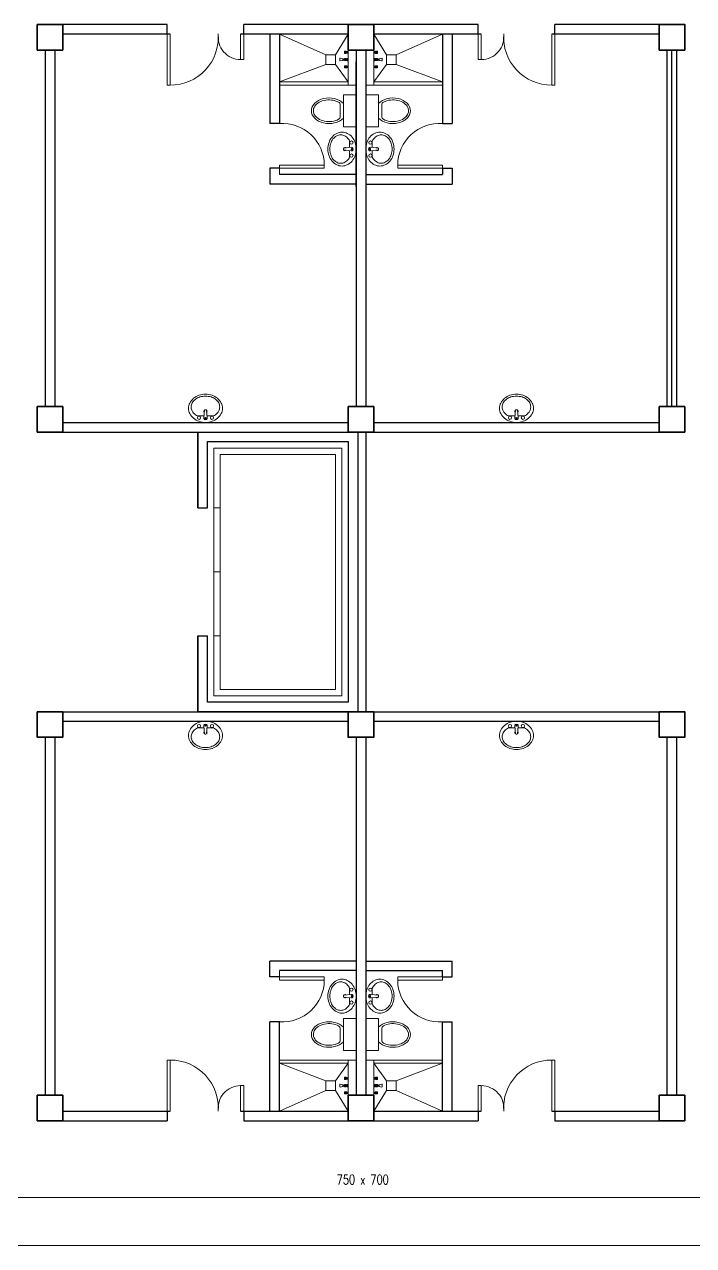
# Model space of a CAD drawing. Header units: millimetres. Extents: x -116 to 421, y 1 to 342.
# Drawn here: x 32.15 to 42.61, y 117.29 to 136.39 of the extents above; entities that cross this region are included whole.
import ezdxf

# ---------------------------------------------------------------- set-up
doc = ezdxf.new("R2010")
doc.units = ezdxf.units.MM
doc.header["$MEASUREMENT"] = 0
doc.layers.add('ahu line', color=7, linetype='Continuous', lineweight=20)
doc.layers.add('ducting label', color=7, linetype='Continuous')
doc.styles.add('Arch-Dim', font='simplex.shx', dxfattribs={"width": 0.75})

msp = doc.modelspace()

# ---------------------------------------------------------------- linework, layer by layer
at = {"color": 8, "lineweight": 25}
for p, q in [((34.376, 136.391), (32.745, 136.391)), ((34.426, 136.241), (32.745, 136.241)), ((34.376, 136.241), (34.376, 136.391)), ((37.207, 136.241), (35.526, 136.241)), ((39.239, 136.391), (35.576, 136.391)), ((35.576, 136.241), (35.576, 136.391)), ((39.289, 136.241), (37.607, 136.241)), ((39.239, 136.241), (39.239, 136.391)), ((42.07, 136.241), (40.389, 136.241)), ((42.07, 136.391), (40.439, 136.391)), ((40.439, 136.241), (40.439, 136.391)), ((32.47, 135.991), (32.47, 130.414)), ((32.62, 135.991), (32.62, 130.414)), ((37.332, 135.991), (37.332, 130.414)), ((37.482, 135.991), (37.482, 130.414)), ((42.195, 130.414), (42.195, 135.991)), ((42.27, 130.414), (42.27, 135.991)), ((42.345, 130.414), (42.345, 135.991)), ((37.332, 133.856), (37.332, 135.806)), ((32.745, 130.164), (37.207, 130.164)), ((37.607, 130.164), (42.07, 130.164)), ((32.745, 130.014), (42.07, 130.014)), ((34.857, 130.014), (34.857, 128.827)), ((37.357, 130.014), (37.357, 125.639)), ((37.482, 130.014), (37.482, 125.639)), ((34.857, 128.827), (35.007, 128.827)), ((34.857, 126.827), (34.857, 125.639)), ((34.857, 126.827), (35.007, 126.827)), ((32.745, 125.639), (42.07, 125.639)), ((32.745, 125.489), (37.207, 125.489)), ((37.607, 125.489), (42.07, 125.489)), ((32.47, 125.239), (32.47, 119.639)), ((32.62, 125.239), (32.62, 119.639)), ((37.332, 125.239), (37.332, 119.639)), ((37.482, 125.239), (37.482, 119.639)), ((42.195, 119.639), (42.195, 125.239)), ((42.345, 119.639), (42.345, 125.239)), ((37.332, 121.775), (37.332, 119.825)), ((32.745, 119.389), (34.426, 119.389)), ((32.745, 119.239), (34.376, 119.239)), ((34.376, 119.389), (34.376, 119.239)), ((35.526, 119.389), (37.207, 119.389)), ((35.576, 119.389), (35.576, 119.239)), ((35.576, 119.239), (39.239, 119.239)), ((37.607, 119.389), (39.289, 119.389)), ((39.239, 119.389), (39.239, 119.239)), ((40.389, 119.389), (42.07, 119.389)), ((40.439, 119.389), (40.439, 119.239)), ((40.439, 119.239), (42.07, 119.239))]:
    msp.add_line(p, q, dxfattribs=at)
at = {"color": 8, "lineweight": 25, "ltscale": 0.3}
for p, q in [((35.982, 136.241), (35.982, 134.841)), ((36.132, 136.241), (36.132, 134.841)), ((38.682, 136.241), (38.682, 134.841)), ((38.832, 136.241), (38.832, 134.841)), ((36.132, 134.841), (35.982, 134.841)), ((38.682, 134.841), (38.832, 134.841)), ((35.982, 134.141), (35.982, 133.891)), ((36.132, 134.141), (35.982, 134.141)), ((38.682, 134.141), (38.682, 134.041)), ((38.682, 134.141), (38.832, 134.141)), ((38.832, 134.141), (38.832, 133.891)), ((37.332, 134.041), (36.132, 134.041)), ((37.482, 134.041), (38.682, 134.041)), ((37.332, 133.891), (35.982, 133.891)), ((37.482, 133.891), (38.832, 133.891)), ((35.982, 121.489), (35.982, 121.739)), ((37.332, 121.739), (35.982, 121.739)), ((37.482, 121.739), (38.832, 121.739)), ((38.832, 121.489), (38.832, 121.739)), ((37.332, 121.589), (36.132, 121.589)), ((37.482, 121.589), (38.682, 121.589)), ((38.682, 121.489), (38.682, 121.589)), ((36.132, 121.489), (35.982, 121.489)), ((38.682, 121.489), (38.832, 121.489)), ((35.982, 119.389), (35.982, 120.789)), ((36.132, 120.789), (35.982, 120.789)), ((36.132, 119.389), (36.132, 120.789)), ((38.682, 119.389), (38.682, 120.789)), ((38.682, 120.789), (38.832, 120.789)), ((38.832, 119.389), (38.832, 120.789))]:
    msp.add_line(p, q, dxfattribs=at)
at = {"color": 8, "lineweight": 9}
for p, q in [((37.207, 136.241), (36.132, 136.241)), ((37.207, 136.241), (37.207, 135.441)), ((37.607, 136.241), (37.607, 135.441)), ((37.076, 135.822), (37.076, 135.861)), ((37.122, 135.854), (37.08, 135.862)), ((37.13, 135.854), (37.122, 135.854)), ((37.122, 135.854), (37.122, 135.829)), ((37.122, 135.854), (37.122, 135.829)), ((37.13, 135.829), (37.13, 135.854)), ((37.13, 135.849), (37.192, 135.849)), ((37.192, 135.834), (37.13, 135.834)), ((37.149, 135.968), (37.149, 135.942)), ((37.149, 135.968), (37.15, 135.968)), ((37.149, 135.942), (37.15, 135.942)), ((37.149, 135.854), (37.149, 135.849)), ((37.149, 135.854), (37.15, 135.854)), ((37.149, 135.834), (37.149, 135.828)), ((37.15, 135.968), (37.152, 135.972)), ((37.15, 135.968), (37.15, 135.942)), ((37.15, 135.942), (37.152, 135.938)), ((37.15, 135.854), (37.152, 135.858)), ((37.15, 135.854), (37.15, 135.849)), ((37.15, 135.834), (37.15, 135.828)), ((37.152, 135.972), (37.152, 135.938)), ((37.152, 135.972), (37.174, 135.972)), ((37.152, 135.938), (37.174, 135.938)), ((37.152, 135.858), (37.152, 135.849)), ((37.152, 135.858), (37.174, 135.858)), ((37.152, 135.834), (37.152, 135.825)), ((37.161, 135.968), (37.173, 135.968)), ((37.161, 135.961), (37.173, 135.961)), ((37.161, 135.949), (37.173, 135.949)), ((37.161, 135.942), (37.173, 135.942)), ((37.161, 135.854), (37.173, 135.854)), ((37.174, 135.972), (37.178, 135.97)), ((37.174, 135.968), (37.174, 135.961)), ((37.174, 135.942), (37.174, 135.949)), ((37.174, 135.938), (37.178, 135.941)), ((37.174, 135.858), (37.178, 135.856)), ((37.174, 135.855), (37.174, 135.849)), ((37.174, 135.828), (37.174, 135.834)), ((37.18, 135.969), (37.186, 135.969)), ((37.18, 135.941), (37.186, 135.941)), ((37.18, 135.855), (37.186, 135.855)), ((37.186, 135.969), (37.188, 135.968)), ((37.186, 135.969), (37.186, 135.941)), ((37.186, 135.941), (37.188, 135.942)), ((37.186, 135.855), (37.186, 135.849)), ((37.186, 135.855), (37.188, 135.855)), ((37.186, 135.834), (37.186, 135.827)), ((37.188, 135.968), (37.188, 135.942)), ((37.2, 135.966), (37.188, 135.966)), ((37.2, 135.944), (37.188, 135.944)), ((37.188, 135.855), (37.188, 135.849)), ((37.192, 135.853), (37.188, 135.853)), ((37.188, 135.834), (37.188, 135.828)), ((37.192, 135.824), (37.192, 135.859)), ((37.192, 135.859), (37.202, 135.859)), ((37.192, 135.849), (37.192, 135.834)), ((37.207, 135.972), (37.2, 135.969)), ((37.2, 135.969), (37.2, 135.941)), ((37.207, 135.938), (37.2, 135.941)), ((37.202, 135.859), (37.207, 135.87)), ((37.202, 135.824), (37.202, 135.859)), ((37.202, 135.859), (37.202, 135.824)), ((37.207, 135.972), (37.207, 135.938)), ((37.207, 135.972), (37.207, 135.938)), ((37.207, 135.972), (37.207, 135.972)), ((37.207, 135.938), (37.207, 135.938)), ((37.207, 135.87), (37.207, 135.812)), ((37.607, 135.972), (37.607, 135.938)), ((37.608, 135.972), (37.607, 135.972)), ((37.608, 135.938), (37.607, 135.938)), ((37.613, 135.859), (37.607, 135.87)), ((37.607, 135.87), (37.607, 135.812)), ((37.608, 135.972), (37.608, 135.938)), ((37.608, 135.972), (37.615, 135.969)), ((37.608, 135.938), (37.615, 135.941)), ((37.613, 135.824), (37.613, 135.859)), ((37.623, 135.859), (37.613, 135.859)), ((37.613, 135.859), (37.613, 135.824)), ((37.615, 135.969), (37.615, 135.941)), ((37.615, 135.966), (37.627, 135.966)), ((37.615, 135.944), (37.627, 135.944)), ((37.623, 135.824), (37.623, 135.859)), ((37.623, 135.853), (37.627, 135.853)), ((37.685, 135.849), (37.623, 135.849)), ((37.623, 135.849), (37.623, 135.834)), ((37.623, 135.834), (37.685, 135.834)), ((37.629, 135.969), (37.627, 135.968)), ((37.627, 135.968), (37.627, 135.942)), ((37.629, 135.941), (37.627, 135.942)), ((37.627, 135.855), (37.627, 135.849)), ((37.629, 135.855), (37.627, 135.855)), ((37.627, 135.834), (37.627, 135.828)), ((37.629, 135.969), (37.629, 135.941)), ((37.635, 135.969), (37.629, 135.969)), ((37.635, 135.941), (37.629, 135.941)), ((37.629, 135.855), (37.629, 135.849)), ((37.635, 135.855), (37.629, 135.855)), ((37.629, 135.834), (37.629, 135.827)), ((37.641, 135.972), (37.637, 135.97)), ((37.641, 135.938), (37.637, 135.941)), ((37.641, 135.858), (37.637, 135.856)), ((37.663, 135.972), (37.641, 135.972)), ((37.641, 135.968), (37.641, 135.961)), ((37.641, 135.942), (37.641, 135.949)), ((37.663, 135.938), (37.641, 135.938)), ((37.663, 135.858), (37.641, 135.858)), ((37.641, 135.855), (37.641, 135.849)), ((37.641, 135.828), (37.641, 135.834)), ((37.654, 135.968), (37.642, 135.968)), ((37.654, 135.961), (37.642, 135.961)), ((37.654, 135.949), (37.642, 135.949)), ((37.654, 135.942), (37.642, 135.942)), ((37.654, 135.854), (37.642, 135.854)), ((37.663, 135.972), (37.663, 135.938)), ((37.665, 135.968), (37.663, 135.972)), ((37.665, 135.942), (37.663, 135.938)), ((37.663, 135.858), (37.663, 135.849)), ((37.665, 135.854), (37.663, 135.858)), ((37.663, 135.834), (37.663, 135.825)), ((37.665, 135.968), (37.665, 135.942)), ((37.666, 135.968), (37.665, 135.968)), ((37.666, 135.942), (37.665, 135.942)), ((37.665, 135.854), (37.665, 135.849)), ((37.666, 135.854), (37.665, 135.854)), ((37.665, 135.834), (37.665, 135.828)), ((37.666, 135.968), (37.666, 135.942)), ((37.666, 135.854), (37.666, 135.849)), ((37.666, 135.834), (37.666, 135.828)), ((37.685, 135.854), (37.693, 135.854)), ((37.685, 135.829), (37.685, 135.854)), ((37.693, 135.854), (37.735, 135.862)), ((37.693, 135.854), (37.693, 135.829)), ((37.693, 135.854), (37.693, 135.829)), ((37.739, 135.822), (37.739, 135.861)), ((37.122, 135.829), (37.08, 135.821)), ((37.122, 135.829), (37.13, 135.829)), ((37.149, 135.828), (37.15, 135.828)), ((37.149, 135.741), (37.15, 135.741)), ((37.149, 135.741), (37.149, 135.715)), ((37.149, 135.715), (37.15, 135.715)), ((37.15, 135.828), (37.152, 135.825)), ((37.15, 135.741), (37.152, 135.744)), ((37.15, 135.741), (37.15, 135.715)), ((37.15, 135.715), (37.152, 135.711)), ((37.152, 135.825), (37.174, 135.825)), ((37.152, 135.744), (37.174, 135.744)), ((37.152, 135.744), (37.152, 135.711)), ((37.152, 135.711), (37.174, 135.711)), ((37.161, 135.828), (37.173, 135.828)), ((37.161, 135.741), (37.173, 135.741)), ((37.161, 135.734), (37.173, 135.734)), ((37.161, 135.722), (37.173, 135.722)), ((37.161, 135.715), (37.173, 135.715)), ((37.174, 135.825), (37.178, 135.827)), ((37.174, 135.744), (37.178, 135.742)), ((37.174, 135.741), (37.174, 135.734)), ((37.174, 135.715), (37.174, 135.722)), ((37.174, 135.711), (37.178, 135.713)), ((37.18, 135.827), (37.186, 135.827)), ((37.18, 135.742), (37.186, 135.742)), ((37.18, 135.714), (37.186, 135.714)), ((37.186, 135.827), (37.188, 135.828)), ((37.186, 135.742), (37.186, 135.714)), ((37.186, 135.742), (37.188, 135.741)), ((37.186, 135.714), (37.188, 135.715)), ((37.192, 135.83), (37.188, 135.83)), ((37.188, 135.741), (37.188, 135.715)), ((37.2, 135.739), (37.188, 135.739)), ((37.2, 135.716), (37.188, 135.716)), ((37.202, 135.824), (37.192, 135.824)), ((37.207, 135.745), (37.2, 135.741)), ((37.2, 135.741), (37.2, 135.714)), ((37.207, 135.711), (37.2, 135.714)), ((37.207, 135.812), (37.202, 135.824)), ((37.207, 135.745), (37.207, 135.745)), ((37.207, 135.745), (37.207, 135.711)), ((37.207, 135.745), (37.207, 135.711)), ((37.207, 135.711), (37.207, 135.711)), ((37.607, 135.812), (37.613, 135.824)), ((37.608, 135.745), (37.607, 135.745)), ((37.607, 135.745), (37.607, 135.711)), ((37.608, 135.711), (37.607, 135.711)), ((37.608, 135.745), (37.615, 135.741)), ((37.608, 135.745), (37.608, 135.711)), ((37.608, 135.711), (37.615, 135.714)), ((37.613, 135.824), (37.623, 135.824)), ((37.615, 135.741), (37.615, 135.714)), ((37.615, 135.739), (37.627, 135.739)), ((37.615, 135.716), (37.627, 135.716)), ((37.623, 135.83), (37.627, 135.83)), ((37.629, 135.827), (37.627, 135.828)), ((37.629, 135.742), (37.627, 135.741)), ((37.627, 135.741), (37.627, 135.715)), ((37.629, 135.714), (37.627, 135.715)), ((37.635, 135.827), (37.629, 135.827)), ((37.635, 135.742), (37.629, 135.742)), ((37.629, 135.742), (37.629, 135.714)), ((37.635, 135.714), (37.629, 135.714)), ((37.641, 135.825), (37.637, 135.827)), ((37.641, 135.744), (37.637, 135.742)), ((37.641, 135.711), (37.637, 135.713)), ((37.663, 135.825), (37.641, 135.825)), ((37.663, 135.744), (37.641, 135.744)), ((37.641, 135.741), (37.641, 135.734)), ((37.641, 135.715), (37.641, 135.722)), ((37.663, 135.711), (37.641, 135.711)), ((37.654, 135.828), (37.642, 135.828)), ((37.654, 135.741), (37.642, 135.741)), ((37.654, 135.734), (37.642, 135.734)), ((37.654, 135.722), (37.642, 135.722)), ((37.654, 135.715), (37.642, 135.715)), ((37.665, 135.828), (37.663, 135.825)), ((37.665, 135.741), (37.663, 135.744)), ((37.663, 135.744), (37.663, 135.711)), ((37.665, 135.715), (37.663, 135.711)), ((37.666, 135.828), (37.665, 135.828)), ((37.666, 135.741), (37.665, 135.741)), ((37.665, 135.741), (37.665, 135.715)), ((37.666, 135.715), (37.665, 135.715)), ((37.666, 135.741), (37.666, 135.715)), ((37.693, 135.829), (37.685, 135.829)), ((37.693, 135.829), (37.735, 135.821)), ((37.332, 135.291), (37.132, 135.291)), ((37.132, 135.291), (37.132, 134.791)), ((37.332, 134.791), (37.332, 135.291)), ((37.482, 135.291), (37.682, 135.291)), ((37.482, 134.791), (37.482, 135.291)), ((37.682, 135.291), (37.682, 134.791)), ((37.082, 135.132), (37.082, 134.951)), ((37.732, 135.132), (37.732, 134.951)), ((37.132, 134.791), (37.332, 134.791)), ((37.682, 134.791), (37.482, 134.791)), ((37.23, 134.466), (37.23, 134.568)), ((37.584, 134.466), (37.584, 134.568)), ((37.134, 134.456), (37.256, 134.469)), ((37.134, 134.427), (37.256, 134.414)), ((37.68, 134.456), (37.558, 134.469)), ((37.68, 134.427), (37.558, 134.414)), ((34.962, 130.362), (34.948, 130.24)), ((34.991, 130.362), (35.004, 130.24)), ((39.824, 130.362), (39.811, 130.24)), ((39.853, 130.362), (39.866, 130.24)), ((35.107, 128.827), (35.207, 128.827)), ((35.107, 128.827), (35.107, 126.827)), ((35.207, 128.827), (35.207, 126.827)), ((35.207, 127.827), (35.107, 127.827)), ((35.107, 126.827), (35.207, 126.827)), ((34.962, 125.291), (34.948, 125.413)), ((34.991, 125.291), (35.004, 125.413)), ((39.824, 125.291), (39.811, 125.413)), ((39.853, 125.291), (39.866, 125.413)), ((37.134, 121.204), (37.256, 121.217)), ((37.134, 121.175), (37.256, 121.161)), ((37.23, 121.165), (37.23, 121.063)), ((37.68, 121.204), (37.558, 121.217)), ((37.68, 121.175), (37.558, 121.161)), ((37.584, 121.165), (37.584, 121.063)), ((37.132, 120.839), (37.332, 120.839)), ((37.132, 120.339), (37.132, 120.839)), ((37.332, 120.839), (37.332, 120.339)), ((37.682, 120.839), (37.482, 120.839)), ((37.482, 120.839), (37.482, 120.339)), ((37.682, 120.339), (37.682, 120.839)), ((37.082, 120.499), (37.082, 120.68)), ((37.732, 120.499), (37.732, 120.68)), ((37.332, 120.339), (37.132, 120.339)), ((37.207, 119.389), (37.207, 120.189)), ((37.482, 120.339), (37.682, 120.339)), ((37.607, 119.389), (37.607, 120.189)), ((37.076, 119.809), (37.076, 119.77)), ((37.122, 119.802), (37.08, 119.81)), ((37.122, 119.777), (37.122, 119.802)), ((37.122, 119.802), (37.13, 119.802)), ((37.122, 119.777), (37.122, 119.802)), ((37.13, 119.802), (37.13, 119.777)), ((37.192, 119.797), (37.13, 119.797)), ((37.149, 119.916), (37.15, 119.916)), ((37.149, 119.89), (37.149, 119.916)), ((37.149, 119.89), (37.15, 119.89)), ((37.149, 119.797), (37.149, 119.802)), ((37.149, 119.802), (37.15, 119.802)), ((37.15, 119.916), (37.152, 119.92)), ((37.15, 119.89), (37.15, 119.916)), ((37.15, 119.89), (37.152, 119.886)), ((37.15, 119.802), (37.152, 119.806)), ((37.15, 119.797), (37.15, 119.802)), ((37.152, 119.92), (37.174, 119.92)), ((37.152, 119.886), (37.152, 119.92)), ((37.152, 119.886), (37.174, 119.886)), ((37.152, 119.797), (37.152, 119.806)), ((37.152, 119.806), (37.174, 119.806)), ((37.161, 119.916), (37.173, 119.916)), ((37.161, 119.909), (37.173, 119.909)), ((37.161, 119.897), (37.173, 119.897)), ((37.161, 119.89), (37.173, 119.89)), ((37.161, 119.802), (37.173, 119.802)), ((37.174, 119.92), (37.178, 119.917)), ((37.174, 119.916), (37.174, 119.909)), ((37.174, 119.89), (37.174, 119.897)), ((37.174, 119.886), (37.178, 119.888)), ((37.174, 119.806), (37.178, 119.804)), ((37.174, 119.803), (37.174, 119.797)), ((37.18, 119.917), (37.186, 119.917)), ((37.18, 119.889), (37.186, 119.889)), ((37.18, 119.803), (37.186, 119.803)), ((37.186, 119.889), (37.186, 119.917)), ((37.186, 119.917), (37.188, 119.916)), ((37.186, 119.889), (37.188, 119.89)), ((37.186, 119.797), (37.186, 119.803)), ((37.186, 119.803), (37.188, 119.803)), ((37.188, 119.89), (37.188, 119.916)), ((37.2, 119.914), (37.188, 119.914)), ((37.2, 119.892), (37.188, 119.892)), ((37.188, 119.797), (37.188, 119.803)), ((37.192, 119.801), (37.188, 119.801)), ((37.192, 119.807), (37.192, 119.772)), ((37.202, 119.807), (37.192, 119.807)), ((37.192, 119.782), (37.192, 119.797)), ((37.207, 119.92), (37.2, 119.917)), ((37.2, 119.889), (37.2, 119.917)), ((37.207, 119.886), (37.2, 119.889)), ((37.207, 119.818), (37.202, 119.807)), ((37.202, 119.807), (37.202, 119.772)), ((37.202, 119.772), (37.202, 119.807)), ((37.207, 119.92), (37.207, 119.92)), ((37.207, 119.886), (37.207, 119.92)), ((37.207, 119.886), (37.207, 119.92)), ((37.207, 119.886), (37.207, 119.886)), ((37.207, 119.76), (37.207, 119.818)), ((37.608, 119.92), (37.607, 119.92)), ((37.607, 119.886), (37.607, 119.92)), ((37.608, 119.886), (37.607, 119.886)), ((37.607, 119.818), (37.613, 119.807)), ((37.607, 119.76), (37.607, 119.818)), ((37.608, 119.92), (37.615, 119.917)), ((37.608, 119.886), (37.608, 119.92)), ((37.608, 119.886), (37.615, 119.889)), ((37.613, 119.807), (37.613, 119.772)), ((37.613, 119.772), (37.613, 119.807)), ((37.613, 119.807), (37.623, 119.807)), ((37.615, 119.889), (37.615, 119.917)), ((37.615, 119.914), (37.627, 119.914)), ((37.615, 119.892), (37.627, 119.892)), ((37.623, 119.807), (37.623, 119.772)), ((37.623, 119.801), (37.627, 119.801)), ((37.623, 119.797), (37.685, 119.797)), ((37.623, 119.782), (37.623, 119.797)), ((37.629, 119.917), (37.627, 119.916)), ((37.627, 119.89), (37.627, 119.916)), ((37.629, 119.889), (37.627, 119.89)), ((37.627, 119.797), (37.627, 119.803)), ((37.629, 119.803), (37.627, 119.803)), ((37.635, 119.917), (37.629, 119.917)), ((37.629, 119.889), (37.629, 119.917)), ((37.635, 119.889), (37.629, 119.889)), ((37.629, 119.797), (37.629, 119.803)), ((37.635, 119.803), (37.629, 119.803)), ((37.641, 119.92), (37.637, 119.917)), ((37.641, 119.886), (37.637, 119.888)), ((37.641, 119.806), (37.637, 119.804)), ((37.663, 119.92), (37.641, 119.92)), ((37.641, 119.916), (37.641, 119.909)), ((37.641, 119.89), (37.641, 119.897)), ((37.663, 119.886), (37.641, 119.886)), ((37.663, 119.806), (37.641, 119.806)), ((37.641, 119.803), (37.641, 119.797)), ((37.654, 119.916), (37.642, 119.916)), ((37.654, 119.909), (37.642, 119.909)), ((37.654, 119.897), (37.642, 119.897)), ((37.654, 119.89), (37.642, 119.89)), ((37.654, 119.802), (37.642, 119.802)), ((37.665, 119.916), (37.663, 119.92)), ((37.663, 119.886), (37.663, 119.92)), ((37.665, 119.89), (37.663, 119.886)), ((37.663, 119.797), (37.663, 119.806)), ((37.665, 119.802), (37.663, 119.806)), ((37.666, 119.916), (37.665, 119.916)), ((37.665, 119.89), (37.665, 119.916)), ((37.666, 119.89), (37.665, 119.89)), ((37.665, 119.797), (37.665, 119.802)), ((37.666, 119.802), (37.665, 119.802)), ((37.666, 119.89), (37.666, 119.916)), ((37.666, 119.797), (37.666, 119.802)), ((37.693, 119.802), (37.685, 119.802)), ((37.685, 119.802), (37.685, 119.777)), ((37.693, 119.802), (37.735, 119.81)), ((37.693, 119.777), (37.693, 119.802)), ((37.693, 119.777), (37.693, 119.802)), ((37.739, 119.809), (37.739, 119.77)), ((37.122, 119.777), (37.08, 119.768)), ((37.13, 119.777), (37.122, 119.777)), ((37.13, 119.782), (37.192, 119.782)), ((37.149, 119.776), (37.149, 119.782)), ((37.149, 119.776), (37.15, 119.776)), ((37.149, 119.663), (37.149, 119.689)), ((37.149, 119.689), (37.15, 119.689)), ((37.149, 119.663), (37.15, 119.663)), ((37.15, 119.776), (37.15, 119.782)), ((37.15, 119.776), (37.152, 119.773)), ((37.15, 119.689), (37.152, 119.692)), ((37.15, 119.663), (37.15, 119.689)), ((37.15, 119.663), (37.152, 119.659)), ((37.152, 119.773), (37.152, 119.782)), ((37.152, 119.773), (37.174, 119.773)), ((37.152, 119.659), (37.152, 119.692)), ((37.152, 119.692), (37.174, 119.692)), ((37.152, 119.659), (37.174, 119.659)), ((37.161, 119.776), (37.173, 119.776)), ((37.161, 119.689), (37.173, 119.689)), ((37.161, 119.682), (37.173, 119.682)), ((37.161, 119.67), (37.173, 119.67)), ((37.161, 119.663), (37.173, 119.663)), ((37.174, 119.776), (37.174, 119.782)), ((37.174, 119.773), (37.178, 119.775)), ((37.174, 119.692), (37.178, 119.69)), ((37.174, 119.689), (37.174, 119.682)), ((37.174, 119.662), (37.174, 119.67)), ((37.174, 119.659), (37.178, 119.661)), ((37.18, 119.775), (37.186, 119.775)), ((37.18, 119.69), (37.186, 119.69)), ((37.18, 119.662), (37.186, 119.662)), ((37.186, 119.775), (37.186, 119.782)), ((37.186, 119.775), (37.188, 119.776)), ((37.186, 119.69), (37.188, 119.689)), ((37.186, 119.662), (37.186, 119.69)), ((37.186, 119.662), (37.188, 119.662)), ((37.188, 119.776), (37.188, 119.782)), ((37.192, 119.778), (37.188, 119.778)), ((37.188, 119.662), (37.188, 119.689)), ((37.2, 119.687), (37.188, 119.687)), ((37.2, 119.664), (37.188, 119.664)), ((37.192, 119.772), (37.202, 119.772)), ((37.207, 119.693), (37.2, 119.689)), ((37.2, 119.662), (37.2, 119.689)), ((37.207, 119.659), (37.2, 119.662)), ((37.202, 119.772), (37.207, 119.76)), ((37.207, 119.659), (37.207, 119.693)), ((37.207, 119.659), (37.207, 119.693)), ((37.207, 119.693), (37.207, 119.693)), ((37.207, 119.659), (37.207, 119.659)), ((37.613, 119.772), (37.607, 119.76)), ((37.607, 119.659), (37.607, 119.693)), ((37.608, 119.693), (37.607, 119.693)), ((37.608, 119.659), (37.607, 119.659)), ((37.608, 119.659), (37.608, 119.693)), ((37.608, 119.693), (37.615, 119.689)), ((37.608, 119.659), (37.615, 119.662)), ((37.623, 119.772), (37.613, 119.772)), ((37.615, 119.662), (37.615, 119.689)), ((37.615, 119.687), (37.627, 119.687)), ((37.615, 119.664), (37.627, 119.664)), ((37.685, 119.782), (37.623, 119.782)), ((37.623, 119.778), (37.627, 119.778)), ((37.627, 119.776), (37.627, 119.782)), ((37.629, 119.775), (37.627, 119.776)), ((37.629, 119.69), (37.627, 119.689)), ((37.627, 119.662), (37.627, 119.689)), ((37.629, 119.662), (37.627, 119.662)), ((37.629, 119.775), (37.629, 119.782)), ((37.635, 119.775), (37.629, 119.775)), ((37.629, 119.662), (37.629, 119.69)), ((37.635, 119.69), (37.629, 119.69)), ((37.635, 119.662), (37.629, 119.662)), ((37.641, 119.773), (37.637, 119.775)), ((37.641, 119.692), (37.637, 119.69)), ((37.641, 119.659), (37.637, 119.661)), ((37.641, 119.776), (37.641, 119.782)), ((37.663, 119.773), (37.641, 119.773)), ((37.663, 119.692), (37.641, 119.692)), ((37.641, 119.689), (37.641, 119.682)), ((37.641, 119.662), (37.641, 119.67)), ((37.663, 119.659), (37.641, 119.659)), ((37.654, 119.776), (37.642, 119.776)), ((37.654, 119.689), (37.642, 119.689)), ((37.654, 119.682), (37.642, 119.682)), ((37.654, 119.67), (37.642, 119.67)), ((37.654, 119.663), (37.642, 119.663)), ((37.663, 119.773), (37.663, 119.782)), ((37.665, 119.776), (37.663, 119.773)), ((37.663, 119.659), (37.663, 119.692)), ((37.665, 119.689), (37.663, 119.692)), ((37.665, 119.663), (37.663, 119.659)), ((37.665, 119.776), (37.665, 119.782)), ((37.666, 119.776), (37.665, 119.776)), ((37.665, 119.663), (37.665, 119.689)), ((37.666, 119.689), (37.665, 119.689)), ((37.666, 119.663), (37.665, 119.663)), ((37.666, 119.776), (37.666, 119.782)), ((37.666, 119.663), (37.666, 119.689)), ((37.685, 119.777), (37.693, 119.777)), ((37.693, 119.777), (37.735, 119.768))]:
    msp.add_line(p, q, dxfattribs=at)
at = {"color": 8, "lineweight": 9, "ltscale": 0.3}
for p, q in [((36.857, 135.916), (36.132, 136.241)), ((37.007, 135.916), (37.207, 136.241)), ((37.807, 135.916), (37.607, 136.241)), ((37.957, 135.916), (38.682, 136.241)), ((36.857, 135.766), (36.132, 135.491)), ((37.007, 135.766), (37.207, 135.491)), ((37.807, 135.766), (37.607, 135.491)), ((37.957, 135.766), (38.682, 135.491)), ((36.857, 119.864), (36.132, 120.139)), ((37.007, 119.864), (37.207, 120.139)), ((37.807, 119.864), (37.607, 120.139)), ((37.957, 119.864), (38.682, 120.139)), ((36.857, 119.714), (36.132, 119.389)), ((37.007, 119.714), (37.207, 119.389)), ((37.807, 119.714), (37.607, 119.389)), ((37.957, 119.714), (38.682, 119.389))]:
    msp.add_line(p, q, dxfattribs=at)
at = {"color": 8, "lineweight": 13, "ltscale": 0.3}
for p, q in [((36.132, 134.141), (36.132, 134.041)), ((36.132, 121.489), (36.132, 121.589))]:
    msp.add_line(p, q, dxfattribs=at)
at = {"color": 8, "lineweight": 35}
for points in [[(32.345, 136.391), (32.745, 136.391), (32.745, 135.991), (32.345, 135.991)], [(37.207, 136.391), (37.607, 136.391), (37.607, 135.991), (37.207, 135.991)], [(42.07, 136.391), (42.47, 136.391), (42.47, 135.991), (42.07, 135.991)], [(32.345, 130.414), (32.745, 130.414), (32.745, 130.014), (32.345, 130.014)], [(37.207, 130.414), (37.607, 130.414), (37.607, 130.014), (37.207, 130.014)], [(42.07, 130.414), (42.47, 130.414), (42.47, 130.014), (42.07, 130.014)], [(32.345, 125.639), (32.745, 125.639), (32.745, 125.239), (32.345, 125.239)], [(37.207, 125.639), (37.607, 125.639), (37.607, 125.239), (37.207, 125.239)], [(42.07, 125.639), (42.47, 125.639), (42.47, 125.239), (42.07, 125.239)], [(32.345, 119.639), (32.745, 119.639), (32.745, 119.239), (32.345, 119.239)], [(37.207, 119.639), (37.607, 119.639), (37.607, 119.239), (37.207, 119.239)], [(42.07, 119.639), (42.47, 119.639), (42.47, 119.239), (42.07, 119.239)]]:
    msp.add_lwpolyline(points, close=True, dxfattribs=at)
at = {"color": 8, "lineweight": 13, "ltscale": 0.03}
for points in [[(34.426, 136.241), (34.376, 136.241), (34.376, 135.441), (34.426, 135.441)], [(35.576, 136.241), (35.526, 136.241), (35.526, 135.841), (35.576, 135.841)], [(39.239, 136.241), (39.289, 136.241), (39.289, 135.841), (39.239, 135.841)], [(40.389, 136.241), (40.439, 136.241), (40.439, 135.441), (40.389, 135.441)], [(36.132, 134.141), (36.132, 134.191), (36.832, 134.191), (36.832, 134.141)], [(38.682, 134.141), (38.682, 134.191), (37.982, 134.191), (37.982, 134.141)], [(36.132, 121.489), (36.132, 121.439), (36.832, 121.439), (36.832, 121.489)], [(38.682, 121.489), (38.682, 121.439), (37.982, 121.439), (37.982, 121.489)], [(34.426, 119.389), (34.376, 119.389), (34.376, 120.189), (34.426, 120.189)], [(40.389, 119.389), (40.439, 119.389), (40.439, 120.189), (40.389, 120.189)], [(35.576, 119.389), (35.526, 119.389), (35.526, 119.789), (35.576, 119.789)], [(39.239, 119.389), (39.289, 119.389), (39.289, 119.789), (39.239, 119.789)]]:
    msp.add_lwpolyline(points, close=True, dxfattribs=at)
at = {"color": 8, "lineweight": 9, "ltscale": 0.03}
for points in [[(37.007, 135.766), (37.007, 135.916), (36.857, 135.916), (36.857, 135.766)], [(37.807, 135.766), (37.807, 135.916), (37.957, 135.916), (37.957, 135.766)], [(37.007, 119.864), (37.007, 119.714), (36.857, 119.714), (36.857, 119.864)], [(37.807, 119.864), (37.807, 119.714), (37.957, 119.714), (37.957, 119.864)]]:
    msp.add_lwpolyline(points, close=True, dxfattribs=at)
at = {"color": 8, "lineweight": 9, "ltscale": 0.3}
for points in [[(37.207, 135.491), (36.132, 135.491), (36.132, 135.441), (37.332, 135.441), (37.332, 135.441)], [(37.607, 135.491), (38.682, 135.491), (38.682, 135.441), (37.482, 135.441), (37.482, 135.441)], [(37.207, 120.139), (36.132, 120.139), (36.132, 120.189), (37.332, 120.189), (37.332, 120.189)], [(37.607, 120.139), (38.682, 120.139), (38.682, 120.189), (37.482, 120.189), (37.482, 120.189)]]:
    msp.add_lwpolyline(points, dxfattribs=at)
at = {"color": 8, "lineweight": 9}
for points in [[(37.111, 134.706, 0.11576), (37.029, 134.687, 0.104047), (36.955, 134.629, 0.090875), (36.908, 134.545, 0.083344), (36.89, 134.441, 0.083344), (36.908, 134.338, 0.090875), (36.955, 134.254, 0.104047), (37.029, 134.196, 0.11576), (37.111, 134.176, 0.11576), (37.194, 134.196, 0.104047), (37.268, 134.254, 0.090875), (37.315, 134.338, 0.083344), (37.332, 134.441, 0.083344), (37.315, 134.545, 0.090875), (37.268, 134.629, 0.104047), (37.194, 134.687, 0.11576)], [(37.703, 134.706, -0.11576), (37.786, 134.687, -0.104047), (37.86, 134.629, -0.090875), (37.907, 134.545, -0.083344), (37.924, 134.441, -0.083344), (37.907, 134.338, -0.090875), (37.86, 134.254, -0.104047), (37.786, 134.196, -0.11576), (37.703, 134.176, -0.11576), (37.621, 134.196, -0.104047), (37.547, 134.254, -0.090875), (37.5, 134.338, -0.083344), (37.482, 134.441, -0.083344), (37.5, 134.545, -0.090875), (37.547, 134.629, -0.104047), (37.621, 134.687, -0.11576)], [(35.241, 130.385, 0.11576), (35.222, 130.468, 0.104047), (35.163, 130.542, 0.090875), (35.08, 130.589, 0.083344), (34.976, 130.606, 0.083344), (34.873, 130.589, 0.090875), (34.789, 130.542, 0.104047), (34.73, 130.468, 0.11576), (34.711, 130.385, 0.11576), (34.73, 130.303, 0.104047), (34.789, 130.229, 0.090875), (34.873, 130.182, 0.083344), (34.976, 130.164, 0.083344), (35.08, 130.182, 0.090875), (35.163, 130.229, 0.104047), (35.222, 130.303, 0.11576)], [(40.104, 130.385, 0.11576), (40.084, 130.468, 0.104047), (40.026, 130.542, 0.090875), (39.942, 130.589, 0.083344), (39.839, 130.606, 0.083344), (39.735, 130.589, 0.090875), (39.651, 130.542, 0.104047), (39.593, 130.468, 0.11576), (39.574, 130.385, 0.11576), (39.593, 130.303, 0.104047), (39.651, 130.229, 0.090875), (39.735, 130.182, 0.083344), (39.839, 130.164, 0.083344), (39.942, 130.182, 0.090875), (40.026, 130.229, 0.104047), (40.084, 130.303, 0.11576)], [(34.711, 125.268, 0.11576), (34.73, 125.186, 0.104047), (34.789, 125.112, 0.090875), (34.873, 125.065, 0.083344), (34.976, 125.047, 0.083344), (35.08, 125.065, 0.090875), (35.163, 125.112, 0.104047), (35.222, 125.186, 0.11576), (35.241, 125.268, 0.11576), (35.222, 125.351, 0.104047), (35.163, 125.425, 0.090875), (35.08, 125.472, 0.083344), (34.976, 125.489, 0.083344), (34.873, 125.472, 0.090875), (34.789, 125.425, 0.104047), (34.73, 125.351, 0.11576)], [(39.574, 125.268, 0.11576), (39.593, 125.186, 0.104047), (39.651, 125.112, 0.090875), (39.735, 125.065, 0.083344), (39.839, 125.047, 0.083344), (39.942, 125.065, 0.090875), (40.026, 125.112, 0.104047), (40.084, 125.186, 0.11576), (40.104, 125.268, 0.11576), (40.084, 125.351, 0.104047), (40.026, 125.425, 0.090875), (39.942, 125.472, 0.083344), (39.839, 125.489, 0.083344), (39.735, 125.472, 0.090875), (39.651, 125.425, 0.104047), (39.593, 125.351, 0.11576)], [(37.111, 120.924, -0.11576), (37.029, 120.944, -0.104047), (36.955, 121.002, -0.090875), (36.908, 121.086, -0.083344), (36.89, 121.189, -0.083344), (36.908, 121.293, -0.090875), (36.955, 121.377, -0.104047), (37.029, 121.435, -0.11576), (37.111, 121.454, -0.11576), (37.194, 121.435, -0.104047), (37.268, 121.377, -0.090875), (37.315, 121.293, -0.083344), (37.332, 121.189, -0.083344), (37.315, 121.086, -0.090875), (37.268, 121.002, -0.104047), (37.194, 120.944, -0.11576)], [(37.703, 120.924, 0.11576), (37.786, 120.944, 0.104047), (37.86, 121.002, 0.090875), (37.907, 121.086, 0.083344), (37.924, 121.189, 0.083344), (37.907, 121.293, 0.090875), (37.86, 121.377, 0.104047), (37.786, 121.435, 0.11576), (37.703, 121.454, 0.11576), (37.621, 121.435, 0.104047), (37.547, 121.377, 0.090875), (37.5, 121.293, 0.083344), (37.482, 121.189, 0.083344), (37.5, 121.086, 0.090875), (37.547, 121.002, 0.104047), (37.621, 120.944, 0.11576)]]:
    msp.add_lwpolyline(points, format="xyb", close=True, dxfattribs=at)
for points in [[(37.09, 134.664, 0.124838), (37.028, 134.648, 0.105788), (36.97, 134.599, 0.086697), (36.934, 134.529, 0.076776), (36.92, 134.441, 0.076776), (36.934, 134.354, 0.086697), (36.97, 134.284, 0.105788), (37.028, 134.235, 0.124838), (37.09, 134.219, 0.124838), (37.153, 134.235, 0.105788), (37.211, 134.284, 0.040067), (37.23, 134.315), (37.23, 134.417, 0.040067)], [(37.724, 134.664, -0.124838), (37.787, 134.648, -0.105788), (37.845, 134.599, -0.086697), (37.881, 134.529, -0.076776), (37.894, 134.441, -0.076776), (37.881, 134.354, -0.086697), (37.845, 134.284, -0.105788), (37.787, 134.235, -0.124838), (37.724, 134.219, -0.124838), (37.662, 134.235, -0.105788), (37.604, 134.284, -0.040067), (37.584, 134.315), (37.584, 134.417, -0.040067)], [(35.199, 130.406, 0.124838), (35.183, 130.469, 0.105788), (35.133, 130.527, 0.086697), (35.064, 130.563, 0.076776), (34.976, 130.576, 0.076776), (34.889, 130.563, 0.086697), (34.819, 130.527, 0.105788), (34.769, 130.469, 0.124838), (34.754, 130.406, 0.124838), (34.769, 130.344, 0.105788), (34.819, 130.286, 0.040067), (34.85, 130.266), (34.952, 130.266, 0.040067)], [(40.061, 130.406, 0.124838), (40.045, 130.469, 0.105788), (39.996, 130.527, 0.086697), (39.926, 130.563, 0.076776), (39.839, 130.576, 0.076776), (39.751, 130.563, 0.086697), (39.681, 130.527, 0.105788), (39.632, 130.469, 0.124838), (39.616, 130.406, 0.124838), (39.632, 130.344, 0.105788), (39.681, 130.286, 0.040067), (39.712, 130.266), (39.814, 130.266, 0.040067)], [(35, 130.266), (35.103, 130.266, 0.040067), (35.133, 130.286, 0.105788), (35.183, 130.344, 0.124838), (35.199, 130.406, 0.124838)], [(39.863, 130.266), (39.965, 130.266, 0.040067), (39.996, 130.286, 0.105788), (40.045, 130.344, 0.124838), (40.061, 130.406, 0.124838)], [(34.754, 125.247, 0.124838), (34.769, 125.185, 0.105788), (34.819, 125.127, 0.086697), (34.889, 125.091, 0.076776), (34.976, 125.077, 0.076776), (35.064, 125.091, 0.086697), (35.133, 125.127, 0.105788), (35.183, 125.185, 0.124838), (35.199, 125.247, 0.124838), (35.183, 125.31, 0.105788), (35.133, 125.368, 0.040067), (35.103, 125.387), (35, 125.387, 0.040067)], [(34.952, 125.387), (34.85, 125.387, 0.040067), (34.819, 125.368, 0.105788), (34.769, 125.31, 0.124838), (34.754, 125.247, 0.124838)], [(39.616, 125.247, 0.124838), (39.632, 125.185, 0.105788), (39.681, 125.127, 0.086697), (39.751, 125.091, 0.076776), (39.839, 125.077, 0.076776), (39.926, 125.091, 0.086697), (39.996, 125.127, 0.105788), (40.045, 125.185, 0.124838), (40.061, 125.247, 0.124838), (40.045, 125.31, 0.105788), (39.996, 125.368, 0.040067), (39.965, 125.387), (39.863, 125.387, 0.040067)], [(39.814, 125.387), (39.712, 125.387, 0.040067), (39.681, 125.368, 0.105788), (39.632, 125.31, 0.124838), (39.616, 125.247, 0.124838)], [(37.09, 120.967, -0.124838), (37.028, 120.983, -0.105788), (36.97, 121.032, -0.086697), (36.934, 121.102, -0.076776), (36.92, 121.189, -0.076776), (36.934, 121.277, -0.086697), (36.97, 121.347, -0.105788), (37.028, 121.396, -0.124838), (37.09, 121.412, -0.124838), (37.153, 121.396, -0.105788), (37.211, 121.347, -0.040067), (37.23, 121.316), (37.23, 121.214, -0.040067)], [(37.724, 120.967, 0.124838), (37.787, 120.983, 0.105788), (37.845, 121.032, 0.086697), (37.881, 121.102, 0.076776), (37.894, 121.189, 0.076776), (37.881, 121.277, 0.086697), (37.845, 121.347, 0.105788), (37.787, 121.396, 0.124838), (37.724, 121.412, 0.124838), (37.662, 121.396, 0.105788), (37.604, 121.347, 0.040067), (37.584, 121.316), (37.584, 121.214, 0.040067)]]:
    msp.add_lwpolyline(points, format="xyb", dxfattribs=at)
at = {"color": 8, "lineweight": 25}
for points in [[(34.857, 128.827), (34.857, 130.014), (37.357, 130.014), (37.357, 125.639), (34.857, 125.639), (34.857, 126.827)], [(35.007, 128.827), (35.007, 129.864), (37.207, 129.864), (37.207, 125.789), (35.007, 125.789), (35.007, 126.827)]]:
    msp.add_lwpolyline(points, dxfattribs=at)
at = {"color": 8, "lineweight": 9}
for points in [[(35.107, 128.827), (35.107, 129.764), (37.107, 129.764), (37.107, 125.889), (35.107, 125.889), (35.107, 126.827)], [(35.207, 128.827), (35.207, 129.664), (37.007, 129.664), (37.007, 125.989), (35.207, 125.989), (35.207, 126.827)]]:
    msp.add_lwpolyline(points, dxfattribs=at)
for centre, radius in [((37.259, 134.543), 0.0255), ((37.555, 134.543), 0.0255), ((37.259, 134.34), 0.0255), ((37.266, 134.441), 0.0095), ((37.555, 134.34), 0.0255), ((37.549, 134.441), 0.0095), ((34.875, 130.237), 0.0255), ((34.976, 130.231), 0.0095), ((35.078, 130.237), 0.0255), ((39.737, 130.237), 0.0255), ((39.839, 130.231), 0.0095), ((39.94, 130.237), 0.0255), ((34.875, 125.416), 0.0255), ((34.976, 125.423), 0.0095), ((35.078, 125.416), 0.0255), ((39.737, 125.416), 0.0255), ((39.839, 125.423), 0.0095), ((39.94, 125.416), 0.0255), ((37.259, 121.291), 0.0255), ((37.555, 121.291), 0.0255), ((37.266, 121.189), 0.0095), ((37.549, 121.189), 0.0095), ((37.259, 121.088), 0.0255), ((37.555, 121.088), 0.0255)]:
    msp.add_circle(centre, radius, dxfattribs=at)
at = {"color": 8, "lineweight": 13, "ltscale": 0.03}
for centre, radius, start, end in [((34.426, 136.193), 0.752, 270, 3.6952), ((35.526, 136.195), 0.353, 172.3719, 270), ((39.289, 136.195), 0.353, 270, 7.6281), ((40.389, 136.193), 0.752, 176.3048, 270), ((36.181, 134.191), 0.652, 0, 94.2422), ((38.634, 134.191), 0.652, 85.7578, 180), ((36.181, 121.439), 0.652, 265.7578, 0), ((38.634, 121.439), 0.652, 180, 274.2422), ((34.426, 119.438), 0.752, 356.3048, 90), ((40.389, 119.438), 0.752, 90, 183.6952), ((35.526, 119.436), 0.353, 90, 187.6281), ((39.289, 119.436), 0.353, 352.3719, 90)]:
    msp.add_arc(centre, radius, start, end, dxfattribs=at)
at = {"color": 8, "lineweight": 9}
for centre, radius, start, end in [((37.032, 135.132), 0.05, 0, 61.8499), ((37.782, 135.132), 0.05, 118.1501, 180), ((37.032, 134.951), 0.05, 298.0084, 360), ((37.782, 134.951), 0.05, 180, 241.9916), ((37.09, 134.533), 0.131, 61.5364, 90), ((37.067, 134.489), 0.181, 37.3815, 61.5364), ((37.029, 134.46), 0.228, 28.2037, 37.3815), ((37.786, 134.46), 0.228, 142.6185, 151.7963), ((37.748, 134.489), 0.181, 118.4636, 142.6185), ((37.724, 134.533), 0.131, 90, 118.4636), ((37.157, 134.441), 0.025, 161.3793, 198.6207), ((37.228, 134.441), 0.0948, 171.2026, 188.7974), ((37.157, 134.441), 0.025, 48.7978, 143.6932), ((37.157, 134.441), 0.025, 216.3068, 311.2022), ((37.259, 134.441), 0.028, 263.7545, 96.2455), ((37.555, 134.441), 0.028, 83.7545, 276.2455), ((37.657, 134.441), 0.025, 36.3068, 131.2022), ((37.657, 134.441), 0.025, 228.7978, 323.6932), ((37.587, 134.441), 0.0948, 351.2026, 8.7974), ((37.657, 134.441), 0.025, 341.3793, 18.6207), ((34.976, 130.339), 0.025, 126.3068, 221.2022), ((34.976, 130.269), 0.0948, 81.2026, 98.7974), ((34.976, 130.339), 0.025, 71.3793, 108.6207), ((34.976, 130.339), 0.025, 318.7978, 53.6932), ((39.839, 130.339), 0.025, 126.3068, 221.2022), ((39.839, 130.269), 0.0948, 81.2026, 98.7974), ((39.839, 130.339), 0.025, 71.3793, 108.6207), ((39.839, 130.339), 0.025, 318.7978, 53.6932), ((34.976, 130.237), 0.028, 173.7545, 6.2455), ((39.839, 130.237), 0.028, 173.7545, 6.2455), ((34.976, 125.416), 0.028, 353.7545, 186.2455), ((34.976, 125.314), 0.025, 138.7978, 233.6932), ((34.976, 125.314), 0.025, 306.3068, 41.2022), ((39.839, 125.416), 0.028, 353.7545, 186.2455), ((39.839, 125.314), 0.025, 138.7978, 233.6932), ((39.839, 125.314), 0.025, 306.3068, 41.2022), ((34.976, 125.385), 0.0948, 261.2026, 278.7974), ((34.976, 125.314), 0.025, 251.3793, 288.6207), ((39.839, 125.385), 0.0948, 261.2026, 278.7974), ((39.839, 125.314), 0.025, 251.3793, 288.6207), ((37.157, 121.189), 0.025, 161.3793, 198.6207), ((37.228, 121.189), 0.0948, 171.2026, 188.7974), ((37.157, 121.189), 0.025, 48.7978, 143.6932), ((37.157, 121.189), 0.025, 216.3068, 311.2022), ((37.259, 121.189), 0.028, 263.7545, 96.2455), ((37.555, 121.189), 0.028, 83.7545, 276.2455), ((37.657, 121.189), 0.025, 36.3068, 131.2022), ((37.657, 121.189), 0.025, 228.7978, 323.6932), ((37.587, 121.189), 0.0948, 351.2026, 8.7974), ((37.657, 121.189), 0.025, 341.3793, 18.6207), ((37.09, 121.098), 0.131, 270, 298.4636), ((37.067, 121.142), 0.181, 298.4636, 322.6185), ((37.029, 121.171), 0.228, 322.6185, 331.7963), ((37.786, 121.171), 0.228, 208.2037, 217.3815), ((37.748, 121.142), 0.181, 217.3815, 241.5364), ((37.724, 121.098), 0.131, 241.5364, 270), ((37.032, 120.68), 0.05, 0, 61.9916), ((37.782, 120.68), 0.05, 118.0084, 180), ((37.032, 120.499), 0.05, 298.1501, 0), ((37.782, 120.499), 0.05, 180, 241.8499)]:
    msp.add_arc(centre, radius, start, end, dxfattribs=at)
at = {"color": 8, "lineweight": 9, "extrusion": (-2.88216e-41, -4.99074e-41, -1)}
msp.add_ellipse((37.079, 135.859), major_axis=(-0.00268, 0.00268), ratio=1, start_param=6.066732, end_param=7.436794, dxfattribs=at)
at = {"color": 8, "lineweight": 9}
for centre, major_axis, ratio, start_param, end_param in [((37.157, 135.955), (0.00268, 0.00268), 1, 1.643677, 3.068487), ((37.162, 135.981), (0.00896, 0.00896), 1, 3.15309, 3.864175), ((37.162, 135.929), (-0.00896, 0.00896), 1, -0.722807, -0.011722), ((37.162, 135.867), (0.00896, 0.00896), 1, 3.15309, 3.864175), ((37.162, 135.951), (0.00738, 0.00738), 1, 0.858879, 1.643677), ((37.162, 135.959), (-0.00738, 0.00738), 1, 1.497691, 2.282489), ((37.173, 135.972), (-0.00268, 0.00268), 1, 2.356082, 2.983721), ((37.173, 135.957), (0.00268, 0.00268), 1, 0.157647, 0.785286), ((37.173, 135.953), (0.00268, 0.00268), 1, 3.926878, 4.554518), ((37.173, 135.938), (-0.00268, 0.00268), 1, -1.41315, -0.785511), ((37.173, 135.858), (0.00268, 0.00268), 1, 3.926878, 4.554518), ((37.167, 135.983), (-0.0118, 0.0118), 1, 2.876824, 3.009049), ((37.168, 135.95), (-0.00887, 0.00887), 1, 4.509022, 4.870036), ((37.168, 135.96), (-0.00887, 0.00887), 1, 2.983721, 3.344735), ((37.167, 135.927), (0.0118, 0.0118), 1, 0.132318, 0.264544), ((37.167, 135.87), (-0.0118, 0.0118), 1, 2.876824, 3.009049), ((37.18, 135.973), (-0.00268, 0.00268), 1, 1.862141, 2.356082), ((37.175, 135.955), (0.00268, 0.00268), 1, 4.915531, 6.079819), ((37.18, 135.937), (-0.00268, 0.00268), 1, -0.785511, -0.291569), ((37.18, 135.859), (0.00268, 0.00268), 1, 3.432937, 3.926878), ((37.736, 135.859), (-0.00268, -0.00268), 1, 2.92514, 4.295202), ((37.079, 135.824), (-0.00268, 0.00268), 1, 1.354119, 2.724181), ((37.157, 135.728), (0.00268, 0.00268), 1, 1.643677, 3.068487), ((37.162, 135.816), (0.00896, 0.00896), 1, 0.847989, 1.559075), ((37.162, 135.754), (0.00896, 0.00896), 1, 3.15309, 3.864175), ((37.162, 135.702), (-0.00896, 0.00896), 1, -0.722807, -0.011722), ((37.162, 135.723), (0.00738, 0.00738), 1, 0.858879, 1.643677), ((37.162, 135.732), (-0.00738, 0.00738), 1, 1.497691, 2.282489), ((37.173, 135.825), (0.00268, 0.00268), 1, 0.157647, 0.785286), ((37.173, 135.745), (-0.00268, 0.00268), 1, 2.356082, 2.983721), ((37.173, 135.73), (0.00268, 0.00268), 1, 0.157647, 0.785286), ((37.173, 135.725), (0.00268, 0.00268), 1, 3.926878, 4.554518), ((37.173, 135.711), (-0.00268, 0.00268), 1, -1.41315, -0.785511), ((37.167, 135.813), (-0.0118, 0.0118), 1, -1.438478, -1.306252), ((37.167, 135.756), (0.0118, 0.0118), 1, 4.44762, 4.579846), ((37.168, 135.723), (-0.00887, 0.00887), 1, 4.509022, 4.870036), ((37.168, 135.733), (-0.00887, 0.00887), 1, 2.983721, 3.344735), ((37.167, 135.7), (0.0118, 0.0118), 1, 0.132318, 0.264544), ((37.18, 135.824), (0.00268, 0.00268), 1, 0.785286, 1.279227), ((37.18, 135.746), (-0.00268, 0.00268), 1, 1.862141, 2.356082), ((37.175, 135.728), (0.00268, 0.00268), 1, 4.915531, 6.079819), ((37.18, 135.71), (-0.00268, 0.00268), 1, -0.785511, -0.291569), ((36.907, 135.041), (0.275, 0), 0.727273, 0.612555, 5.670631), ((37.907, 120.589), (-0.275, 0), 0.727273, 0.612555, 5.670631), ((37.635, 119.921), (-0.00268, 0.00268), 1, 2.356082, 2.850023), ((37.635, 119.885), (-0.00268, 0.00268), 1, -1.279452, -0.785511), ((37.635, 119.807), (0.00268, 0.00268), 1, 3.926878, 4.42082), ((37.647, 119.898), (-0.00887, 0.00887), 1, -0.157871, 0.203142), ((37.64, 119.903), (-0.00268, 0.00268), 1, 0.203142, 1.36743), ((37.647, 119.908), (0.00887, 0.00887), 1, 2.938226, 3.299239), ((37.648, 119.931), (-0.0118, 0.0118), 1, 1.703115, 1.83534), ((37.648, 119.875), (-0.0118, 0.0118), 1, -0.264769, -0.132543), ((37.648, 119.818), (0.0118, 0.0118), 1, 3.273911, 3.406137), ((37.642, 119.92), (-0.00268, 0.00268), 1, 1.728443, 2.356082), ((37.642, 119.886), (0.00268, 0.00268), 1, 0.785286, 1.412925), ((37.642, 119.806), (0.00268, 0.00268), 1, 3.299239, 3.926878), ((37.642, 119.905), (0.00268, 0.00268), 1, 0.785286, 1.412925), ((37.642, 119.901), (0.00268, 0.00268), 1, 3.299239, 3.926878), ((37.653, 119.929), (-0.00896, 0.00896), 1, 2.418785, 3.129871), ((37.653, 119.899), (0.00738, 0.00738), 1, 6.21008, 6.994878), ((37.653, 119.907), (0.00738, 0.00738), 1, 4.000472, 4.78527), ((37.653, 119.877), (-0.00896, 0.00896), 1, -1.559299, -0.848214), ((37.653, 119.815), (-0.00896, 0.00896), 1, 2.418785, 3.129871), ((37.658, 119.903), (-0.00268, 0.00268), 1, 3.214474, 4.639283), ((37.736, 119.807), (0.00268, 0.00268), 1, 6.066508, 7.43657), ((37.079, 119.772), (-0.00268, -0.00268), 1, 6.066732, 7.436794), ((37.635, 119.772), (-0.00268, 0.00268), 1, -1.279452, -0.785511), ((37.635, 119.693), (0.00268, 0.00268), 1, 3.926878, 4.42082), ((37.635, 119.658), (0.00268, 0.00268), 1, 0.291344, 0.785286), ((37.647, 119.671), (0.00887, 0.00887), 1, 1.412925, 1.773938), ((37.64, 119.676), (-0.00268, 0.00268), 1, 0.203142, 1.36743), ((37.647, 119.68), (-0.00887, 0.00887), 1, 1.36743, 1.728443), ((37.648, 119.761), (0.0118, 0.0118), 1, 1.306028, 1.438253), ((37.648, 119.704), (-0.0118, 0.0118), 1, 1.703115, 1.83534), ((37.648, 119.647), (-0.0118, 0.0118), 1, -0.264769, -0.132543), ((37.642, 119.772), (-0.00268, 0.00268), 1, -0.785511, -0.157871), ((37.642, 119.693), (0.00268, 0.00268), 1, 3.299239, 3.926878), ((37.642, 119.659), (-0.00268, 0.00268), 1, -0.785511, -0.157871), ((37.642, 119.678), (0.00268, 0.00268), 1, 0.785286, 1.412925), ((37.642, 119.673), (0.00268, 0.00268), 1, 3.299239, 3.926878), ((37.653, 119.764), (0.00896, 0.00896), 1, 0.011497, 0.722582), ((37.653, 119.701), (0.00896, 0.00896), 1, 3.989582, 4.700667), ((37.653, 119.671), (-0.00738, 0.00738), 1, 4.639283, 5.424081), ((37.653, 119.68), (0.00738, 0.00738), 1, 4.000472, 4.78527), ((37.653, 119.65), (-0.00896, 0.00896), 1, -1.559299, -0.848214), ((37.658, 119.676), (0.00268, 0.00268), 1, 4.78527, 6.21008)]:
    msp.add_ellipse(centre, major_axis=major_axis, ratio=ratio, start_param=start_param, end_param=end_param, dxfattribs=at)
at = {"color": 8, "lineweight": 9, "extrusion": (2.88216e-41, -4.99074e-41, -1)}
for centre, major_axis, start_param, end_param in [((37.635, 135.973), (0.00268, -0.00268), 0.291344, 0.785286), ((37.635, 135.937), (0.00268, -0.00268), 3.926878, 4.42082), ((37.635, 135.859), (-0.00268, -0.00268), -1.279452, -0.785511), ((37.647, 135.95), (-0.00887, -0.00887), 1.36743, 1.728443), ((37.64, 135.955), (-0.00268, -0.00268), 0.203142, 1.36743), ((37.647, 135.96), (0.00887, -0.00887), 1.412925, 1.773938), ((37.648, 135.983), (-0.0118, -0.0118), -0.264769, -0.132543), ((37.648, 135.927), (-0.0118, -0.0118), 1.703115, 1.83534), ((37.648, 135.87), (0.0118, -0.0118), 1.306028, 1.438253), ((37.642, 135.972), (-0.00268, -0.00268), -0.785511, -0.157871), ((37.642, 135.938), (0.00268, -0.00268), 3.299239, 3.926878), ((37.642, 135.858), (-0.00268, -0.00268), -0.785511, -0.157871), ((37.642, 135.957), (0.00268, -0.00268), 3.299239, 3.926878), ((37.642, 135.953), (0.00268, -0.00268), 0.785286, 1.412925), ((37.653, 135.981), (-0.00896, -0.00896), -1.559299, -0.848214), ((37.653, 135.951), (0.00738, -0.00738), 4.000472, 4.78527), ((37.653, 135.959), (-0.00738, -0.00738), 4.639283, 5.424081), ((37.653, 135.929), (0.00896, -0.00896), 3.989582, 4.700667), ((37.653, 135.867), (0.00896, -0.00896), 0.011497, 0.722582), ((37.658, 135.955), (0.00268, -0.00268), 4.78527, 6.21008), ((37.635, 135.824), (0.00268, -0.00268), 3.926878, 4.42082), ((37.635, 135.746), (-0.00268, -0.00268), -1.279452, -0.785511), ((37.635, 135.71), (-0.00268, -0.00268), 2.356082, 2.850023), ((37.647, 135.723), (0.00887, -0.00887), 2.938226, 3.299239), ((37.64, 135.728), (-0.00268, -0.00268), 0.203142, 1.36743), ((37.647, 135.733), (-0.00887, -0.00887), -0.157871, 0.203142), ((37.648, 135.813), (0.0118, -0.0118), 3.273911, 3.406137), ((37.648, 135.756), (-0.0118, -0.0118), -0.264769, -0.132543), ((37.648, 135.7), (-0.0118, -0.0118), 1.703115, 1.83534), ((37.642, 135.825), (0.00268, -0.00268), 3.299239, 3.926878), ((37.642, 135.745), (0.00268, -0.00268), 0.785286, 1.412925), ((37.642, 135.711), (-0.00268, -0.00268), 1.728443, 2.356082), ((37.642, 135.73), (0.00268, -0.00268), 3.299239, 3.926878), ((37.642, 135.725), (0.00268, -0.00268), 0.785286, 1.412925), ((37.653, 135.816), (-0.00896, -0.00896), 2.418785, 3.129871), ((37.653, 135.754), (-0.00896, -0.00896), -1.559299, -0.848214), ((37.653, 135.723), (0.00738, -0.00738), 4.000472, 4.78527), ((37.653, 135.732), (0.00738, -0.00738), 6.21008, 6.994878), ((37.653, 135.702), (-0.00896, -0.00896), 2.418785, 3.129871), ((37.658, 135.728), (-0.00268, -0.00268), 3.214474, 4.639283), ((37.736, 135.824), (0.00268, -0.00268), 6.066508, 7.43657)]:
    msp.add_ellipse(centre, major_axis=major_axis, ratio=1, start_param=start_param, end_param=end_param, dxfattribs=at)
at = {"color": 8, "lineweight": 9, "extrusion": (0, 0, -1)}
for centre, major_axis in [((37.907, 135.041), (-0.275, 0)), ((36.907, 120.589), (0.275, 0))]:
    msp.add_ellipse(centre, major_axis=major_axis, ratio=0.727273, start_param=0.612555, end_param=5.670631, dxfattribs=at)
at = {"color": 8, "lineweight": 9, "extrusion": (-2.88216e-41, 4.99074e-41, -1)}
for centre, major_axis, start_param, end_param in [((37.079, 119.807), (-0.00268, -0.00268), 1.354119, 2.724181), ((37.157, 119.903), (0.00268, -0.00268), 1.643677, 3.068487), ((37.162, 119.929), (-0.00896, -0.00896), -0.722807, -0.011722), ((37.162, 119.877), (0.00896, -0.00896), 3.15309, 3.864175), ((37.162, 119.815), (0.00896, -0.00896), 0.847989, 1.559075), ((37.162, 119.899), (-0.00738, -0.00738), 1.497691, 2.282489), ((37.162, 119.907), (0.00738, -0.00738), 0.858879, 1.643677), ((37.173, 119.92), (-0.00268, -0.00268), -1.41315, -0.785511), ((37.173, 119.905), (0.00268, -0.00268), 3.926878, 4.554518), ((37.173, 119.901), (0.00268, -0.00268), 0.157647, 0.785286), ((37.173, 119.886), (-0.00268, -0.00268), 2.356082, 2.983721), ((37.173, 119.806), (0.00268, -0.00268), 0.157647, 0.785286), ((37.167, 119.931), (0.0118, -0.0118), 0.132318, 0.264544), ((37.168, 119.898), (-0.00887, -0.00887), 2.983721, 3.344735), ((37.168, 119.908), (-0.00887, -0.00887), 4.509022, 4.870036), ((37.167, 119.875), (0.0118, -0.0118), 4.44762, 4.579846), ((37.167, 119.818), (-0.0118, -0.0118), -1.438478, -1.306252), ((37.18, 119.921), (-0.00268, -0.00268), -0.785511, -0.291569), ((37.175, 119.903), (0.00268, -0.00268), 4.915531, 6.079819), ((37.18, 119.885), (-0.00268, -0.00268), 1.862141, 2.356082), ((37.18, 119.807), (0.00268, -0.00268), 0.785286, 1.279227), ((37.157, 119.676), (0.00268, -0.00268), 1.643677, 3.068487), ((37.162, 119.764), (0.00896, -0.00896), 3.15309, 3.864175), ((37.162, 119.701), (-0.00896, -0.00896), -0.722807, -0.011722), ((37.162, 119.65), (0.00896, -0.00896), 3.15309, 3.864175), ((37.162, 119.671), (-0.00738, -0.00738), 1.497691, 2.282489), ((37.162, 119.68), (0.00738, -0.00738), 0.858879, 1.643677), ((37.173, 119.772), (0.00268, -0.00268), 3.926878, 4.554518), ((37.173, 119.693), (-0.00268, -0.00268), -1.41315, -0.785511), ((37.173, 119.678), (0.00268, -0.00268), 3.926878, 4.554518), ((37.173, 119.673), (0.00268, -0.00268), 0.157647, 0.785286), ((37.173, 119.659), (-0.00268, -0.00268), 2.356082, 2.983721), ((37.167, 119.761), (-0.0118, -0.0118), 2.876824, 3.009049), ((37.167, 119.704), (0.0118, -0.0118), 0.132318, 0.264544), ((37.168, 119.671), (-0.00887, -0.00887), 2.983721, 3.344735), ((37.168, 119.68), (-0.00887, -0.00887), 4.509022, 4.870036), ((37.167, 119.647), (-0.0118, -0.0118), 2.876824, 3.009049), ((37.18, 119.772), (0.00268, -0.00268), 3.432937, 3.926878), ((37.18, 119.693), (-0.00268, -0.00268), -0.785511, -0.291569), ((37.175, 119.676), (0.00268, -0.00268), 4.915531, 6.079819), ((37.18, 119.658), (-0.00268, -0.00268), 1.862141, 2.356082)]:
    msp.add_ellipse(centre, major_axis=major_axis, ratio=1, start_param=start_param, end_param=end_param, dxfattribs=at)
at = {"color": 8, "lineweight": 9, "extrusion": (2.88216e-41, 4.99074e-41, -1)}
msp.add_ellipse((37.736, 119.772), major_axis=(-0.00268, 0.00268), ratio=1, start_param=2.92514, end_param=4.295202, dxfattribs=at)
at = {"color": 8, "lineweight": 9}
for points in [[(37.056, 135.176), (37.04, 135.185), (37.021, 135.192), (36.93, 135.219), (36.843, 135.214), (36.712, 135.156), (36.67, 135.106), (36.657, 135.008), (36.683, 134.956), (36.794, 134.882), (36.878, 134.864), (36.991, 134.88), (37.026, 134.891), (37.056, 134.907)], [(37.759, 135.176), (37.775, 135.185), (37.793, 135.192), (37.884, 135.219), (37.972, 135.214), (38.103, 135.156), (38.145, 135.106), (38.158, 135.008), (38.132, 134.956), (38.021, 134.882), (37.937, 134.864), (37.823, 134.88), (37.788, 134.891), (37.759, 134.907)], [(37.056, 120.455), (37.04, 120.446), (37.021, 120.438), (36.93, 120.412), (36.843, 120.417), (36.712, 120.474), (36.67, 120.525), (36.657, 120.623), (36.683, 120.675), (36.794, 120.749), (36.878, 120.767), (36.991, 120.751), (37.026, 120.74), (37.056, 120.724)], [(37.759, 120.455), (37.775, 120.446), (37.793, 120.438), (37.884, 120.412), (37.972, 120.417), (38.103, 120.474), (38.145, 120.525), (38.158, 120.623), (38.132, 120.675), (38.021, 120.749), (37.937, 120.767), (37.823, 120.751), (37.788, 120.74), (37.759, 120.724)]]:
    msp.add_open_spline(points, degree=3, knots=[0.937253, 0.937253, 0.937253, 0.937253, 1.185372, 1.185372, 2.113864, 2.113864, 3.042356, 3.042356, 3.970847, 3.970847, 4.899339, 4.899339, 5.346062, 5.346062, 5.346062, 5.346062], dxfattribs=at)
at = {"layer": 'ahu line', "linetype": 'Continuous'}
for p, q in [((53.432, 118.037), (22.895, 118.037)), ((53.432, 117.287), (22.695, 117.287))]:
    msp.add_line(p, q, dxfattribs=at)

# ---------------------------------------------------------------- texts
at = {"layer": 'ducting label', "color": 3, "linetype": 'Continuous', "insert": (37.028, 118.394), "char_height": 0.15, "attachment_point": 1, "style": 'Arch-Dim'}
msp.add_mtext_dynamic_manual_height_columns('\\A1;750 x 700', width=1.19515, gutter_width=1.011, heights=[0], dxfattribs=at)

doc.saveas('drawing.dxf')
